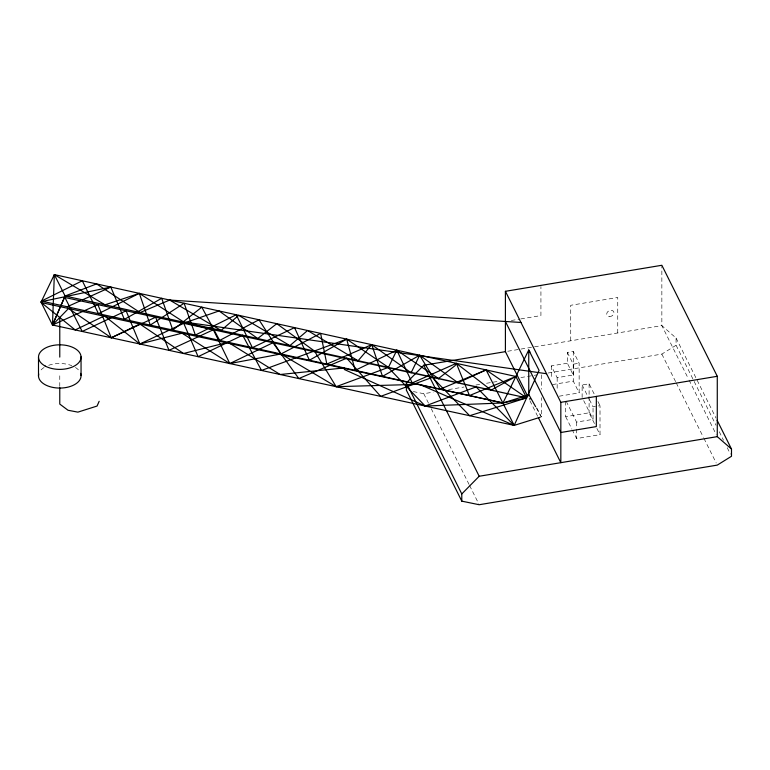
<?xml version="1.0" encoding="UTF-8"?>
<svg xmlns="http://www.w3.org/2000/svg" width="770" height="770" viewBox="0 0 770 770"><rect width="100%" height="100%" fill="white"/><g stroke="black" fill="none" stroke-linecap="round" stroke-linejoin="round"><path stroke-width="0.58" stroke-dasharray="3.85 2.89" d="M548.144 373.017L661.854 354.094L676.079 345.249L676.079 338.049L661.854 325.623L661.854 266.458M511.328 320.493L519.615 319.117M520.799 318.924L540.925 315.575L540.925 286.556M507.738 351.264L533.398 347M534.572 346.808L661.854 325.623L688.496 378.994M567.365 363.238L551.282 365.914L557.162 377.675L573.236 375L567.365 363.238L567.365 352.439L573.275 351.457L579.146 363.219L579.146 392.883L557.162 396.54M567.365 352.439L573.236 364.2L579.146 363.219M413.326 391.564L423.769 393.711L433.24 392.132M448.641 389.572L464.041 387.012M475.889 385.039L481.808 384.057M486.544 383.267L498.392 381.294M520.895 377.55L537.479 374.788M552.446 384.577L573.275 381.111L579.146 392.883M582.13 397.493L582.13 384.981L589.098 383.826L594.296 394.23M589.406 399.563L593.044 406.849L600.013 405.684L600.013 434.665L576.605 438.553L572.447 430.228M565.69 401.411L565.69 416.695L589.098 412.797L594.815 424.251M566.21 401.276L576.605 422.095L593.044 419.361L593.044 406.849M536.18 407.715L541.32 416.907L541.32 397.686M676.079 338.049L716.042 418.11M676.079 345.249L716.042 425.31M719.247 431.72L723.511 440.257M727.236 447.726L730.432 454.136M689.034 380.062L716.206 434.501M661.854 354.094L675.704 381.843M676.243 382.911L703.414 437.35M703.953 438.419L716.206 462.972M597.934 401.526L600.013 405.684M582.13 384.981L588.886 398.514M583.689 400.621L593.044 419.361M596.894 428.418L600.013 434.665M565.69 416.695L571.927 429.188M537.056 408.36L541.32 416.907M529.924 400.756L537.912 416.772M423.769 393.711L428.563 403.316M431.229 408.658L469.065 484.445M469.594 485.514L478.651 503.657M617.742 332.967L617.742 297.47L570.724 305.295L570.724 340.792M589.098 383.826L589.098 395.414M589.098 396.569L589.098 412.797M576.605 422.095L576.605 427.976M576.605 429.15L576.605 438.553M573.275 351.457L573.275 381.111M573.236 364.2L573.236 375M557.162 377.675L557.162 390.64M551.282 365.914L551.282 378.878M541.32 374.865L541.32 389.283M59.771 375.789L59.771 386.396M41.089 369.908A21.281 12.291 0 0 1 44.362 367.319M48.693 365.298A21.281 12.291 0 0 1 71.86 365.673M75.421 367.463A21.281 12.291 0 0 1 79.753 371.564M609.407 316.557A3.783 2.965 -26.5 0 0 613.854 312.043A3.783 2.965 -26.5 0 0 607.78 311.667A3.783 2.965 -26.5 0 0 609.407 316.557"/><path stroke-width="1.16" d="M540.193 417.263L514.177 425.396L52.466 324.998L54.343 274.601L515.871 376.482L526.622 397.888L469.671 415.713L432.317 377.377L380.659 396.358L346.721 358.175L298.818 378.561L272.965 342.727L229.797 363.556L182.047 333.179L139.842 343.998L104.451 315.883L75.181 329.935L41.272 302.562L41.272 301.705L54.343 274.601L105.047 304.824L139.322 293.36L184.896 322.784L219.026 310.955L257.7 338.521L276.767 323.698L314.507 351.062L336.144 386.684L418.543 384.326M54.343 274.601L65.103 296.007L52.466 324.998L41.272 302.562L41.465 301.08L82.303 280.771L98.483 313.669L139.322 293.36L150.256 325.094L184.117 303.245L195.359 335.056L236.226 314.747L252.377 347.645L294.544 327.625L309.405 360.235L346.664 339.127L388.455 367.386L396.829 350.206L438.89 378.811M344.248 369.465L425.165 406.04L502.983 402.96L526.622 397.888L486.111 369.918L458.025 382.748L419.65 355.24L411.113 372.776L371.746 344.671L326.827 364.075L320.609 333.381L281.012 353.959L229.797 363.556L213.348 329.762L168.977 350.331L155.627 317.211L111.255 337.78L97.896 304.66L52.466 324.998L65.103 296.007L96.558 283.918L140.092 312.562L169.669 300.059L520.963 322.466M99.157 401.305L97.059 406.05L77.886 412.133L68.03 410.256L59.771 404.077L59.771 387.579M357.752 361.168L371.746 344.671L382.507 376.366L419.65 355.24L440.257 389.119L486.111 369.918L514.177 425.396L539.067 370.389L528.749 350.003L502.983 402.96L41.272 302.562L41.465 301.08L502.983 402.96L529 394.827M52.466 324.998L68.549 308.491L111.255 337.78L139.842 323.997L183.539 353.497L228.113 342.284L280.155 374.509L344.248 367.925M717.111 420.247L731.5 449.064L731.5 456.264L717.274 465.109L479.19 504.725L461.788 501.145L406.368 390.13L406.368 382.931L423.769 365.24L505.409 351.659L527.787 396.492M461.788 501.145L461.788 493.945L479.19 476.255L717.274 436.638L731.5 449.064M438.294 378.686L455.099 365.635L456.35 363.344L491.25 390.197M491.231 390.072L515.871 376.482L469.469 395.568L456.35 363.344L412.219 382.931L396.829 350.206L355.201 370.341L346.664 339.127L261.492 370.447L242.646 335.2L198.111 356.664L183.741 323.323L139.842 343.998L126.097 310.791L82.207 331.456L64.911 297.489L526.622 397.888L65.103 296.007M67.202 306.758L80.282 300.849M82.467 299.867L110.813 287.066L124.365 319.377L161.719 298.298L172.807 330.07L201.817 307.153L219.662 340.417L258.989 319.771L281.012 353.959L336.144 386.684L388.455 367.386M41.272 301.705L110.813 287.066M505.409 351.659L505.409 291.31L661.854 265.275L717.274 376.289L717.274 436.638M505.409 291.31L560.829 402.325L717.274 376.289M546.556 373.719L180.584 321.494L213.348 329.762M420.237 384.692L514.177 425.396L476.091 386.896L425.165 406.04L388.542 367.858M169.669 300.059L221.067 330.436L238.69 315.363L289.895 345.624L307.577 330.503L358.079 360.784M529.895 352.044L528.749 350.003L528.749 394.442L535.612 406.695M505.409 321.485L560.829 432.499L596.336 426.59L596.336 396.415M538.451 417.841L560.829 462.674L560.829 402.325M423.769 365.24L479.19 476.255M406.368 382.931L461.788 493.945M529.856 398.485L529.856 399.361M81.052 356.808L81.052 375.49M59.771 317.5L59.771 357.097M38.5 357.396L38.5 376.087M80.638 373.363A21.281 12.291 0 0 1 60.291 388.07A21.281 12.291 0 0 1 38.731 373.95M45.093 366A21.281 12.291 0 0 0 80.455 359.994A21.281 12.291 0 0 0 53.765 345.316A21.281 12.291 0 0 0 45.093 366"/></g></svg>
